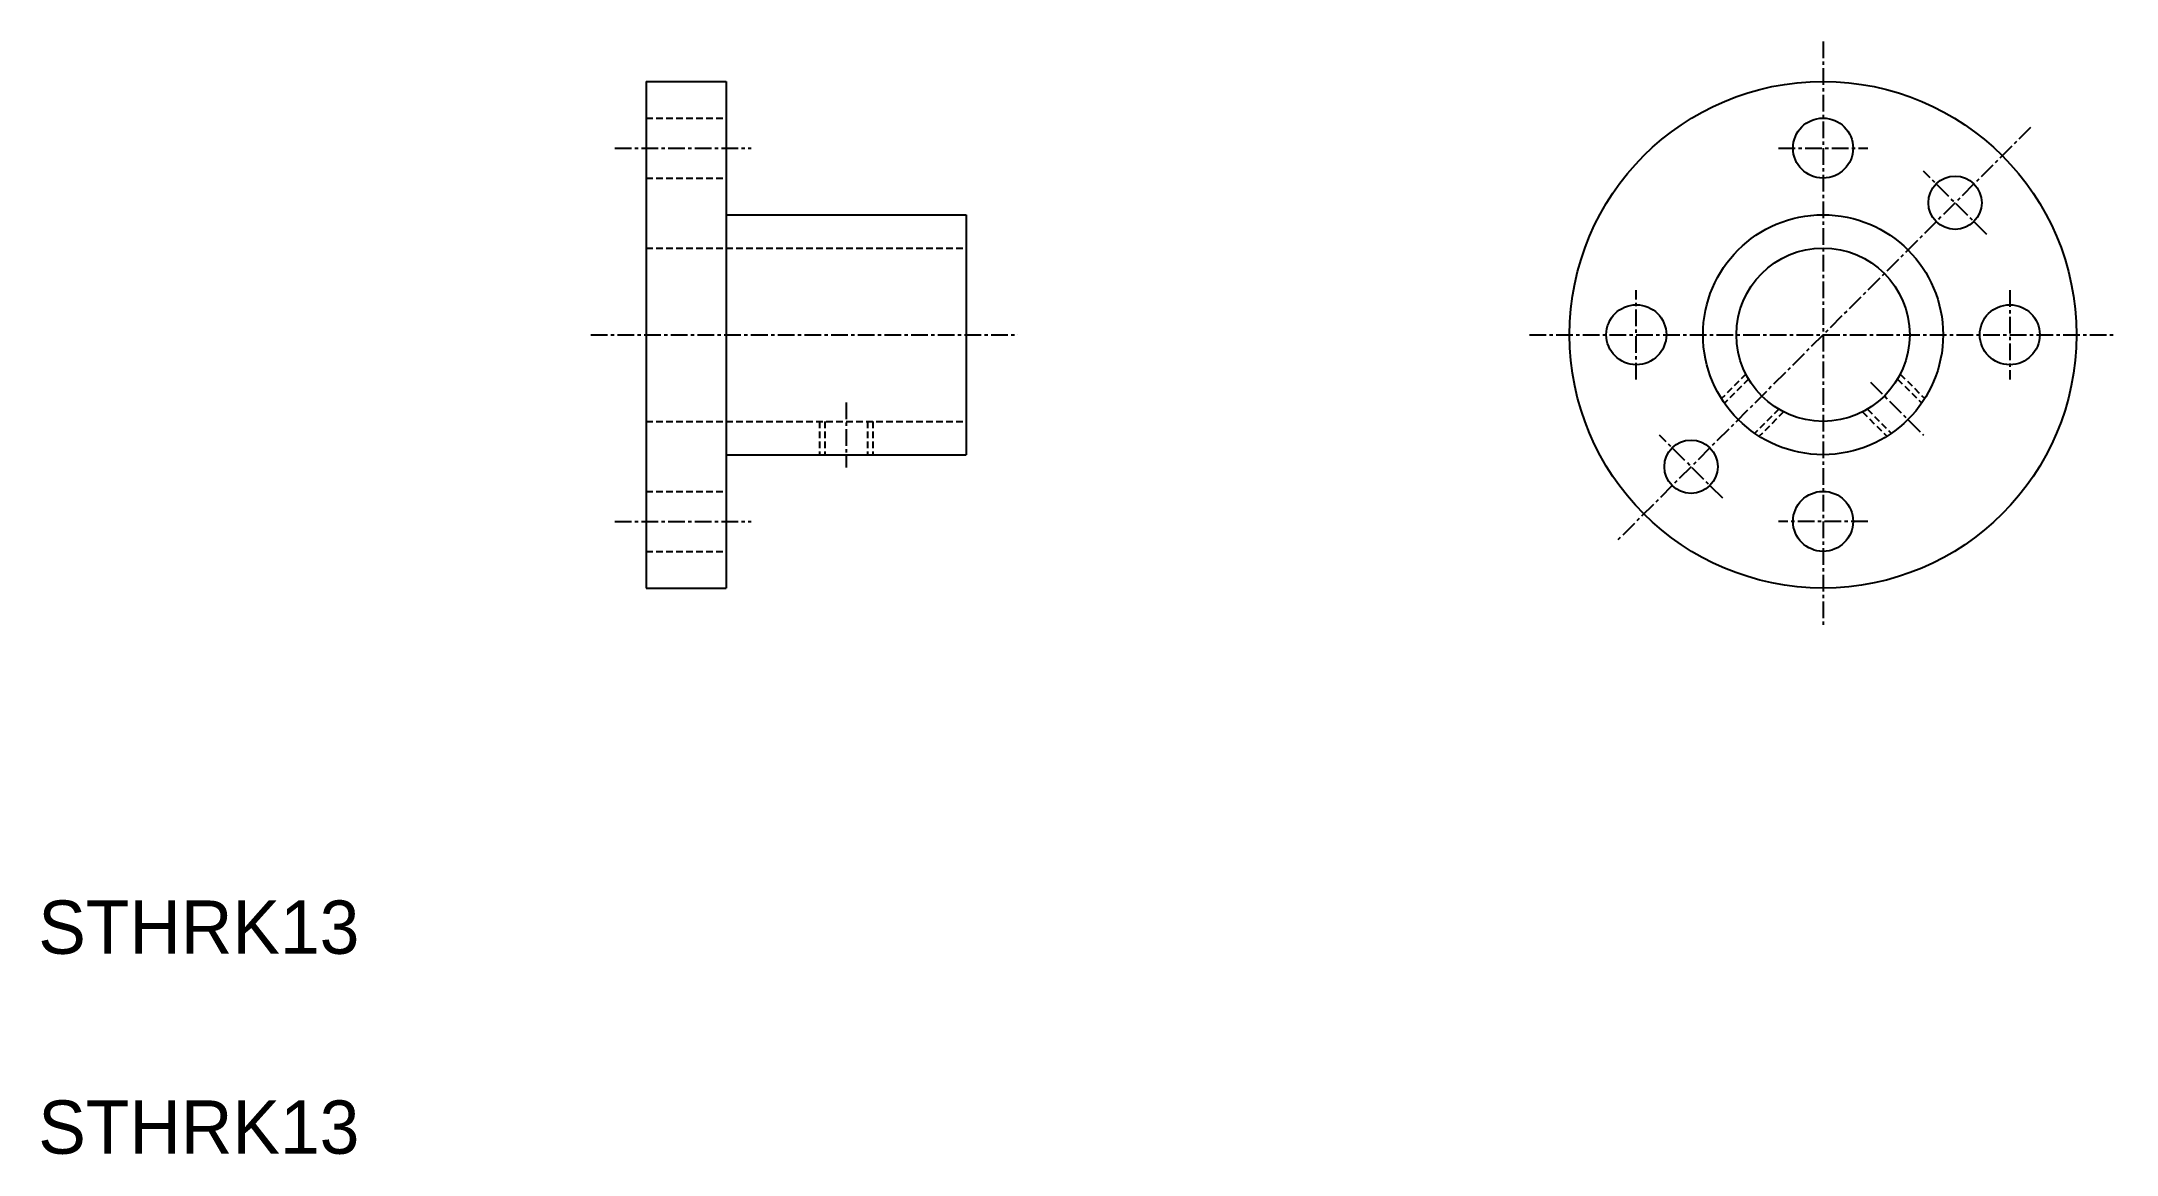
# Model space of a CAD drawing. Extents: x 61 to 217, y 78 to 162.
import ezdxf

# ---------------------------------------------------------------- set-up
doc = ezdxf.new("R2010")
doc.units = 0
doc.linetypes.add('CENTER', pattern=[2, 1.25, -0.25, 0.25, -0.25])
doc.linetypes.add('DASHED', pattern=[0.75, 0.5, -0.25])
doc.layers.get('0').update_dxf_attribs({"linetype": 'CONTINUOUS'})
doc.layers.add('CENTER', color=1, linetype='CENTER')

msp = doc.modelspace()

# ---------------------------------------------------------------- linework, layer by layer
at = {"color": 7, "linetype": 'CONTINUOUS'}
for p, q in [((106.69, 158.67), (106.69, 120.67)), ((106.69, 158.67), (112.69, 158.67)), ((112.69, 158.67), (112.69, 120.67)), ((106.69, 149.17), (106.69, 149.17)), ((112.69, 148.67), (130.69, 148.67)), ((130.69, 148.67), (130.69, 130.67)), ((106.69, 139.67), (106.69, 139.67)), ((112.69, 130.67), (130.69, 130.67)), ((106.69, 120.67), (112.69, 120.67))]:
    msp.add_line(p, q, dxfattribs=at)
at = {"color": 3, "linetype": 'DASHED'}
for p, q in [((106.69, 155.92), (112.69, 155.92)), ((106.69, 151.42), (112.69, 151.42)), ((106.69, 146.17), (130.69, 146.17)), ((189.15, 136.71), (187.31, 134.88)), ((189.35, 136.34), (187.54, 134.54)), ((200.52, 136.34), (202.33, 134.54)), ((200.72, 136.71), (202.55, 134.88)), ((191.61, 134.08), (189.8, 132.27)), ((191.97, 133.88), (190.14, 132.05)), ((197.89, 133.88), (199.72, 132.05)), ((198.26, 134.08), (200.06, 132.27)), ((106.69, 133.17), (130.69, 133.17)), ((119.69, 133.17), (119.69, 130.67)), ((120.09, 133.17), (120.09, 130.67)), ((123.29, 133.17), (123.29, 130.67)), ((123.69, 133.17), (123.69, 130.67)), ((106.69, 127.92), (112.69, 127.92)), ((106.69, 123.42), (112.69, 123.42))]:
    msp.add_line(p, q, dxfattribs=at)
at = {"color": 7, "linetype": 'CONTINUOUS'}
for centre, radius in [((194.93, 139.67), 19), ((194.93, 153.67), 2.25), ((204.83, 149.57), 2), ((194.93, 139.67), 9), ((194.93, 139.67), 6.5), ((180.93, 139.67), 2.25), ((208.93, 139.67), 2.25), ((185.03, 129.77), 2), ((194.93, 125.67), 2.25)]:
    msp.add_circle(centre, radius, dxfattribs=at)
at = {"layer": 'CENTER', "color": 1, "linetype": 'CENTER'}
for p, q in [((194.93, 161.67), (194.93, 117.67)), ((210.49, 155.22), (179.38, 124.11)), ((104.34, 153.67), (114.56, 153.67)), ((191.58, 153.67), (198.29, 153.67)), ((207.2, 147.2), (202.46, 151.94)), ((180.93, 136.31), (180.93, 143.02)), ((208.93, 143.02), (208.93, 136.31)), ((102.55, 139.67), (134.56, 139.67)), ((172.93, 139.67), (216.93, 139.67)), ((198.49, 136.11), (202.46, 132.14)), ((121.69, 134.58), (121.69, 129.71)), ((187.41, 127.4), (182.66, 132.14)), ((104.34, 125.67), (114.56, 125.67)), ((198.29, 125.67), (191.58, 125.67))]:
    msp.add_line(p, q, dxfattribs=at)

# ---------------------------------------------------------------- texts
at = {"color": 7, "linetype": 'CONTINUOUS'}
for p in [(61.11, 93.23), (61.11, 78.23)]:
    msp.add_text('STHRK13', height=4, dxfattribs=at).set_placement(p)

doc.saveas('drawing.dxf')
